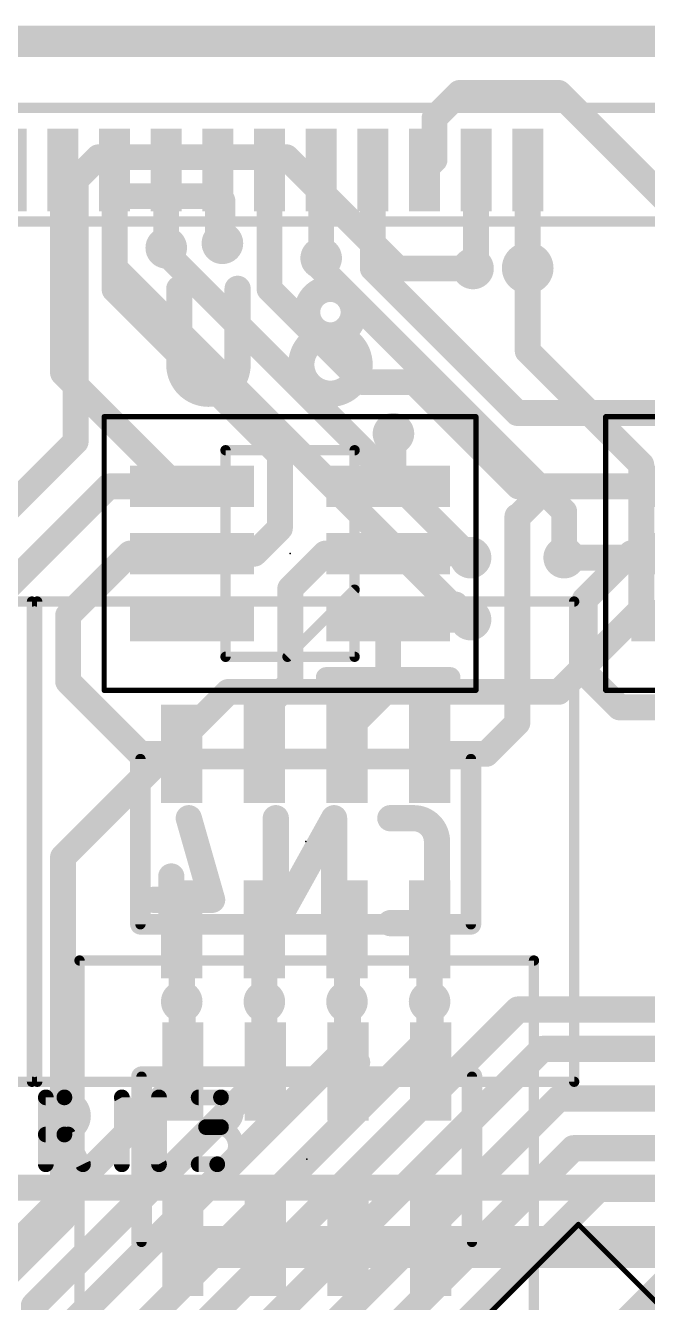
# Model space of a CAD drawing. Extents: x -4.1 to 63.7, y 1.1 to 51.7.
# Drawn here: x 13.74 to 19.76, y 21.59 to 33.95 of the extents above; entities that cross this region are included whole.
import ezdxf

# ---------------------------------------------------------------- set-up
doc = ezdxf.new("R2010")
doc.units = 0
for name, color, linetype in [('1', 12, 'CONTINUOUS'), ('15', 30, 'CONTINUOUS'), ('16', 132, 'CONTINUOUS'), ('18', 110, 'CONTINUOUS'), ('21', 253, 'CONTINUOUS'), ('22', 253, 'CONTINUOUS'), ('23', 53, 'CONTINUOUS'), ('24', 53, 'CONTINUOUS'), ('25', 253, 'CONTINUOUS'), ('26', 253, 'CONTINUOUS'), ('39', 12, 'CONTINUOUS'), ('51', 253, 'CONTINUOUS'), ('52', 253, 'CONTINUOUS')]:
    doc.layers.add(name, color=color, linetype=linetype)

# ---------------------------------------------------------------- blocks, each defined once
blk = doc.blocks.new('RECT')
blk.add_solid([(-0.5, -0.5), (0.5, -0.5), (-0.5, 0.5), (0.5, 0.5)])
blk = doc.blocks.new('ROUNDV')
at = {"const_width": 0.5}
blk.add_lwpolyline([(0, -0.25, 1), (0, 0.25, 1), (0, -0.25)], format="xyb", dxfattribs=at)

msp = doc.modelspace()

# ---------------------------------------------------------------- linework, layer by layer
at = {"layer": '1'}
for points, const_width in [([(17.698, 33.0584), (17.9396, 33.3)], 0.25), ([(17.9396, 33.3), (18.9, 33.3)], 0.25), ([(18.9, 33.3), (20.5, 31.7)], 0.25), ([(17.698, 32.652), (17.698, 33.0584)], 0.25), ([(17.6, 32.554), (17.698, 32.652)], 0.25), ([(14.1, 32.554), (14.1, 30.59)], 0.25), ([(14.6, 32.554), (14.6, 31.3954)], 0.25), ([(15.1, 31.8), (15.1, 32.554)], 0.25), ([(15.6, 31.8877), (15.6, 32.554)], 0.25), ([(16.1, 32.554), (16.1, 31.4)], 0.25), ([(16.6, 32.554), (16.6, 31.7)], 0.25), ([(17.1, 32.554), (17.1, 31.6)], 0.25), ([(18.1, 32.554), (18.1, 31.6294)], 0.25), ([(18.6, 31.6), (18.6, 32.554)], 0.25), ([(15.6439, 31.8439), (15.6, 31.8877)], 0.25), ([(17.1, 31.6), (18.5, 30.2)], 0.25), ([(18.1, 31.6294), (18.0706, 31.6)], 0.25), ([(14.6, 31.3954), (16.201, 29.7944)], 0.25), ([(16.1, 31.4), (17, 30.5)], 0.25), ([(14.1, 30.59), (15.2, 29.49)], 0.25), ([(17, 30.5), (17.5, 30.5)], 0.25), ([(18.51, 29.49), (17.5, 30.5)], 0.25), ([(18.5, 30.2), (20.9, 30.2)], 0.25), ([(17.3, 30), (17.3, 29.541)], 0.25), ([(16.201, 29.7944), (16.201, 29.0856)], 0.25), ([(14.5426, 29.49), (13, 27.9474)], 0.25), ([(14.5426, 29.49), (15.2, 29.49)], 0.25), ([(15.2, 29.49), (15.349, 29.49)], 0.25), ([(17.3, 29.541), (17.249, 29.49)], 0.25), ([(18.8, 29.49), (18.51, 29.49)], 0.25), ([(18.8, 29.49), (18.51, 29.2)], 0.25), ([(20.205, 29.49), (18.8, 29.49)], 0.25), ([(18.5, 27.2), (18.5, 29.2)], 0.25), ([(18.51, 29.2), (18.5, 29.2)], 0.25), ([(16.201, 29.0856), (15.9534, 28.838)], 0.25), ([(14.749, 28.84), (14.15, 28.241)], 0.25), ([(15.349, 28.84), (14.749, 28.84)], 0.25), ([(15.349, 28.84), (15.351, 28.838)], 0.25), ([(15.9534, 28.838), (15.351, 28.838)], 0.25), ([(16.64, 28.84), (16.301, 28.501)], 0.25), ([(17.249, 28.84), (16.64, 28.84)], 0.25), ([(17.249, 28.84), (18.0068, 28.84)], 0.25), ([(18.0068, 28.84), (18.0468, 28.8)], 0.25), ([(19.5586, 28.8), (19.6006, 28.842)], 0.25), ([(20.203, 28.842), (19.6006, 28.842)], 0.25), ([(18.9532, 28.8), (19.5586, 28.8)], 0.25), ([(19.5586, 28.8), (19.153, 28.3944)], 0.25), ([(16.301, 28.501), (16.301, 27.5856)], 0.25), ([(19.153, 28.3944), (19.153, 27.6856)], 0.25), ([(14.15, 28.241), (14.15, 27.6)], 0.25), ([(17.249, 28.19), (17.259, 28.2)], 0.25), ([(17.249, 28.19), (17.249, 27.5304)], 0.25), ([(17.259, 28.2), (18.0468, 28.2)], 0.25), ([(14.85, 26.9), (14.15, 27.6)], 0.25), ([(16.301, 27.5856), (16.05, 27.3346)], 0.25), ([(19.153, 27.6856), (19.4886, 27.35)], 0.25), ([(17.249, 27.5304), (16.85, 27.1314)], 0.25), ([(16.05, 27.3346), (16.05, 26.9)], 0.25), ([(19.4886, 27.35), (20.85, 27.35)], 0.25), ([(16.85, 27.1314), (16.85, 26.9)], 0.25), ([(18.2, 26.9), (18.5, 27.2)], 0.25), ([(14.85, 26.9), (15.25, 26.9)], 0.25), ([(17.65, 26.9), (18.2, 26.9)], 0.25), ([(15.25, 24.5), (15.25, 25.2)], 0.254), ([(16.05, 25.2), (16.05, 24.5)], 0.254), ([(16.85, 25.2), (16.85, 24.5)], 0.254), ([(17.65, 25.2), (17.65, 24.5)], 0.254), ([(15.25, 23.759), (15.25, 24.5)], 0.254), ([(16.05, 24.5), (16.05, 23.7888)], 0.254), ([(16.85, 24.5), (16.85, 24.05)], 0.254), ([(17.65, 24.5), (17.65, 24.15)], 0.254), ([(18.505, 24.424), (15.081, 21)], 0.254), ([(21.324, 24.424), (18.505, 24.424)], 0.254), ([(14.6, 21.1), (17.65, 24.15)], 0.254), ([(16.85, 24.05), (14.2, 21.4)], 0.254), ([(18.743, 24.043), (15.557, 20.857)], 0.254), ([(21.9, 24.043), (18.743, 24.043)], 0.254), ([(13.3, 21.809), (15.25, 23.759)], 0.254), ([(13.819, 21.5578), (16.05, 23.7888)], 0.254), ([(15.938, 20.6), (18.9, 23.562)], 0.254), ([(18.9, 23.562), (22.2, 23.562)], 0.254), ([(16.319, 20.3578), (19.0422, 23.081)], 0.254), ([(19.0422, 23.081), (22.7, 23.081)], 0.254), ([(19.2881, 22.6881), (16.7, 20.1)], 0.254), ([(27.6381, 22.6881), (19.2881, 22.6881)], 0.254), ([(17.6852, 19.5424), (20.4428, 22.3)], 0.254), ([(13.819, 17.7517), (13.819, 21.5578)], 0.254)]:
    msp.add_lwpolyline(points, dxfattribs=dict(at, const_width=const_width))
for points, const_width in [([(17.9396, 33.3625, 1), (17.9396, 33.2375)], 0.125), ([(17.9838, 33.2558, 1), (17.8954, 33.3442)], 0.125), ([(18.9442, 33.3442, 1), (18.8558, 33.2558)], 0.125), ([(18.9, 33.2375, 1), (18.9, 33.3625)], 0.125), ([(17.7605, 33.0584, 1), (17.6355, 33.0584)], 0.125), ([(17.6538, 33.1026, 1), (17.7422, 33.0142)], 0.125), ([(17.7422, 32.6078, 1), (17.6538, 32.6962)], 0.125), ([(14.1625, 32.554, 1), (14.0375, 32.554)], 0.125), ([(14.6625, 32.554, 1), (14.5375, 32.554)], 0.125), ([(15.1625, 32.554, 1), (15.0375, 32.554)], 0.125), ([(15.6625, 32.554, 1), (15.5375, 32.554)], 0.125), ([(16.1625, 32.554, 1), (16.0375, 32.554)], 0.125), ([(16.6625, 32.554, 1), (16.5375, 32.554)], 0.125), ([(17.1625, 32.554, 1), (17.0375, 32.554)], 0.125), ([(17.5558, 32.5982, 1), (17.6442, 32.5098)], 0.125), ([(17.6355, 32.652, 1), (17.7605, 32.652)], 0.125), ([(18.1625, 32.554, 1), (18.0375, 32.554)], 0.125), ([(18.6625, 32.554, 1), (18.5375, 32.554)], 0.125), ([(15.6442, 31.9319, 1), (15.5558, 31.8435)], 0.125), ([(15.5375, 31.8877, 1), (15.6625, 31.8877)], 0.125), ([(15.5997, 31.7997, 1), (15.6881, 31.8881)], 0.125), ([(15.0375, 31.8, 1), (15.1625, 31.8)], 0.125), ([(16.5375, 31.7, 1), (16.6625, 31.7)], 0.125), ([(17.1442, 31.6442, 1), (17.0558, 31.5558)], 0.125), ([(17.0375, 31.6, 1), (17.1625, 31.6)], 0.125), ([(18.0264, 31.6442, 1), (18.1148, 31.5558)], 0.125), ([(18.0375, 31.6294, 1), (18.1625, 31.6294)], 0.125), ([(18.1442, 31.5852, 1), (18.0558, 31.6736)], 0.125), ([(18.5375, 31.6, 1), (18.6625, 31.6)], 0.125), ([(14.6442, 31.4396, 1), (14.5558, 31.3512)], 0.125), ([(14.5375, 31.3954, 1), (14.6625, 31.3954)], 0.125), ([(16.1442, 31.4442, 1), (16.0558, 31.3558)], 0.125), ([(16.0375, 31.4, 1), (16.1625, 31.4)], 0.125), ([(14.1442, 30.6342, 1), (14.0558, 30.5458)], 0.125), ([(14.0375, 30.59, 1), (14.1625, 30.59)], 0.125), ([(17, 30.5625, 1), (17, 30.4375)], 0.125), ([(16.9558, 30.4558, 1), (17.0442, 30.5442)], 0.125), ([(17.5442, 30.5442, 1), (17.4558, 30.4558)], 0.125), ([(17.5, 30.4375, 1), (17.5, 30.5625)], 0.125), ([(18.5, 30.2625, 1), (18.5, 30.1375)], 0.125), ([(18.4558, 30.1558, 1), (18.5442, 30.2442)], 0.125), ([(17.3625, 30, 1), (17.2375, 30)], 0.125), ([(16.2635, 29.7944, 1), (16.1385, 29.7944)], 0.125), ([(16.1568, 29.7502, 1), (16.2452, 29.8386)], 0.125), ([(14.5426, 29.5525, 1), (14.5426, 29.4275)], 0.125), ([(14.5868, 29.4458, 1), (14.4984, 29.5342)], 0.125), ([(15.2, 29.5525, 1), (15.2, 29.4275)], 0.125), ([(15.1558, 29.4458, 1), (15.2442, 29.5342)], 0.125), ([(15.2, 29.4275, 1), (15.2, 29.5525)], 0.125), ([(15.349, 29.4275, 1), (15.349, 29.5525)], 0.125), ([(17.2048, 29.5342, 1), (17.2932, 29.4458)], 0.125), ([(17.2375, 29.541, 1), (17.3625, 29.541)], 0.125), ([(17.3442, 29.4968, 1), (17.2558, 29.5852)], 0.125), ([(18.51, 29.5525, 1), (18.51, 29.4275)], 0.125), ([(18.4658, 29.4458, 1), (18.5542, 29.5342)], 0.125), ([(18.8, 29.5525, 1), (18.8, 29.4275)], 0.125), ([(18.8442, 29.4458, 1), (18.7558, 29.5342)], 0.125), ([(18.8, 29.4275, 1), (18.8, 29.5525)], 0.125), ([(18.5625, 29.2, 1), (18.4375, 29.2)], 0.125), ([(18.5, 29.2625, 1), (18.5, 29.1375)], 0.125), ([(18.4658, 29.2442, 1), (18.5542, 29.1558)], 0.125), ([(18.51, 29.1375, 1), (18.51, 29.2625)], 0.125), ([(16.2452, 29.0414, 1), (16.1568, 29.1298)], 0.125), ([(16.1385, 29.0856, 1), (16.2635, 29.0856)], 0.125), ([(14.749, 28.9025, 1), (14.749, 28.7775)], 0.125), ([(14.7932, 28.7958, 1), (14.7048, 28.8842)], 0.125), ([(15.3932, 28.8842, 1), (15.3048, 28.7958)], 0.125), ([(15.351, 28.9005, 1), (15.351, 28.7755)], 0.125), ([(15.3068, 28.7938, 1), (15.3952, 28.8822)], 0.125), ([(15.349, 28.7775, 1), (15.349, 28.9025)], 0.125), ([(15.9092, 28.8822, 1), (15.9976, 28.7938)], 0.125), ([(15.9534, 28.7755, 1), (15.9534, 28.9005)], 0.125), ([(16.64, 28.9025, 1), (16.64, 28.7775)], 0.125), ([(16.6842, 28.7958, 1), (16.5958, 28.8842)], 0.125), ([(17.249, 28.9025, 1), (17.249, 28.7775)], 0.125), ([(17.249, 28.7775, 1), (17.249, 28.9025)], 0.125), ([(18.051, 28.8842, 1), (17.9626, 28.7958)], 0.125), ([(18.0068, 28.7775, 1), (18.0068, 28.9025)], 0.125), ([(19.6006, 28.9045, 1), (19.6006, 28.7795)], 0.125), ([(19.6448, 28.7978, 1), (19.5564, 28.8862)], 0.125), ([(18.0026, 28.7558, 1), (18.091, 28.8442)], 0.125), ([(18.9532, 28.8625, 1), (18.9532, 28.7375)], 0.125), ([(19.5144, 28.8442, 1), (19.6028, 28.7558)], 0.125), ([(19.6028, 28.7558, 1), (19.5144, 28.8442)], 0.125), ([(19.5586, 28.7375, 1), (19.5586, 28.8625)], 0.125), ([(16.3635, 28.501, 1), (16.2385, 28.501)], 0.125), ([(16.2568, 28.5452, 1), (16.3452, 28.4568)], 0.125), ([(19.2155, 28.3944, 1), (19.0905, 28.3944)], 0.125), ([(19.1088, 28.4386, 1), (19.1972, 28.3502)], 0.125), ([(14.2125, 28.241, 1), (14.0875, 28.241)], 0.125), ([(14.1058, 28.2852, 1), (14.1942, 28.1968)], 0.125), ([(17.3115, 28.19, 1), (17.1865, 28.19)], 0.125), ([(17.259, 28.2625, 1), (17.259, 28.1375)], 0.125), ([(17.3032, 28.1558, 1), (17.2148, 28.2442)], 0.125), ([(18.0468, 28.1375, 1), (18.0468, 28.2625)], 0.125), ([(17.2048, 28.2342, 1), (17.2932, 28.1458)], 0.125), ([(14.1942, 27.6442, 1), (14.1058, 27.5558)], 0.125), ([(16.3452, 27.5414, 1), (16.2568, 27.6298)], 0.125), ([(19.1972, 27.7298, 1), (19.1088, 27.6414)], 0.125), ([(19.0905, 27.6856, 1), (19.2155, 27.6856)], 0.125), ([(14.0875, 27.6, 1), (14.2125, 27.6)], 0.125), ([(16.2385, 27.5856, 1), (16.3635, 27.5856)], 0.125), ([(17.1865, 27.5304, 1), (17.3115, 27.5304)], 0.125), ([(17.2932, 27.4862, 1), (17.2048, 27.5746)], 0.125), ([(16.1125, 27.3346, 1), (15.9875, 27.3346)], 0.125), ([(19.4886, 27.4125, 1), (19.4886, 27.2875)], 0.125), ([(19.4444, 27.3058, 1), (19.5328, 27.3942)], 0.125), ([(16.0058, 27.3788, 1), (16.0942, 27.2904)], 0.125), ([(16.9125, 27.1314, 1), (16.7875, 27.1314)], 0.125), ([(16.8058, 27.1756, 1), (16.8942, 27.0872)], 0.125), ([(18.4375, 27.2, 1), (18.5625, 27.2)], 0.125), ([(18.5442, 27.1558, 1), (18.4558, 27.2442)], 0.125), ([(14.85, 26.9625, 1), (14.85, 26.8375)], 0.125), ([(14.8058, 26.8558, 1), (14.8942, 26.9442)], 0.125), ([(15.25, 26.8375, 1), (15.25, 26.9625)], 0.125), ([(15.9875, 26.9, 1), (16.1125, 26.9)], 0.125), ([(16.7875, 26.9, 1), (16.9125, 26.9)], 0.125), ([(17.65, 26.9625, 1), (17.65, 26.8375)], 0.125), ([(18.1558, 26.9442, 1), (18.2442, 26.8558)], 0.125), ([(18.2, 26.8375, 1), (18.2, 26.9625)], 0.125), ([(15.3135, 25.2, 1), (15.1865, 25.2)], 0.127), ([(16.1135, 25.2, 1), (15.9865, 25.2)], 0.127), ([(16.9135, 25.2, 1), (16.7865, 25.2)], 0.127), ([(17.7135, 25.2, 1), (17.5865, 25.2)], 0.127), ([(15.3135, 24.5, 1), (15.1865, 24.5)], 0.127), ([(16.1135, 24.5, 1), (15.9865, 24.5)], 0.127), ([(16.9135, 24.5, 1), (16.7865, 24.5)], 0.127), ([(17.7135, 24.5, 1), (17.5865, 24.5)], 0.127), ([(15.1865, 24.5, 1), (15.3135, 24.5)], 0.127), ([(15.9865, 24.5, 1), (16.1135, 24.5)], 0.127), ([(16.7865, 24.5, 1), (16.9135, 24.5)], 0.127), ([(17.5865, 24.5, 1), (17.7135, 24.5)], 0.127), ([(18.505, 24.4875, 1), (18.505, 24.3605)], 0.127), ([(18.5499, 24.3791, 1), (18.4601, 24.4689)], 0.127), ([(17.6949, 24.1051, 1), (17.6051, 24.1949)], 0.127), ([(16.7865, 24.05, 1), (16.9135, 24.05)], 0.127), ([(16.8949, 24.0051, 1), (16.8051, 24.0949)], 0.127), ([(17.5865, 24.15, 1), (17.7135, 24.15)], 0.127), ([(18.743, 24.1065, 1), (18.743, 23.9795)], 0.127), ([(18.7879, 23.9981, 1), (18.6981, 24.0879)], 0.127), ([(15.2949, 23.7141, 1), (15.2051, 23.8039)], 0.127), ([(16.0949, 23.7439, 1), (16.0051, 23.8337)], 0.127), ([(15.1865, 23.759, 1), (15.3135, 23.759)], 0.127), ([(15.9865, 23.7888, 1), (16.1135, 23.7888)], 0.127), ([(18.9, 23.6255, 1), (18.9, 23.4985)], 0.127), ([(18.9449, 23.5171, 1), (18.8551, 23.6069)], 0.127), ([(19.0422, 23.1445, 1), (19.0422, 23.0175)], 0.127), ([(19.0871, 23.0361, 1), (18.9973, 23.1259)], 0.127), ([(19.2881, 22.7516, 1), (19.2881, 22.6246)], 0.127), ([(19.333, 22.6432, 1), (19.2432, 22.733)], 0.127), ([(13.8825, 21.5578, 1), (13.7555, 21.5578)], 0.127), ([(13.7741, 21.6027, 1), (13.8639, 21.5129)], 0.127)]:
    msp.add_lwpolyline(points, format="xyb", dxfattribs=dict(at, const_width=const_width))
at = {"layer": '15', "const_width": 0.3048}
msp.add_lwpolyline([(4.3678, 33.8), (30.1, 33.8)], dxfattribs=at)
at = {"layer": '16'}
for points, const_width in [([(14.223, 32.4562), (14.4438, 32.677)], 0.25), ([(14.4438, 32.677), (16.2639, 32.677)], 0.25), ([(16.2639, 32.677), (17.3409, 31.6)], 0.25), ([(14.223, 29.923), (14.223, 32.4562)], 0.25), ([(14.6, 31.6059), (14.6, 32.3)], 0.25), ([(14.6, 32.3), (15.6, 32.3)], 0.25), ([(15.6, 32.3), (15.6439, 32.2561)], 0.25), ([(15.6439, 32.2561), (15.6439, 31.8439)], 0.25), ([(15.1, 31.7468), (15.1, 31.8)], 0.25), ([(18.0468, 28.8), (15.1, 31.7468)], 0.25), ([(16.6, 31.7), (16.6, 31.6)], 0.25), ([(17.8591, 28.3468), (14.6, 31.6059)], 0.25), ([(18.9532, 29.2468), (16.6, 31.6)], 0.25), ([(17.3409, 31.6), (18.0706, 31.6)], 0.25), ([(18.6, 30.8), (18.6, 31.6)], 0.25), ([(19.7, 29.7), (18.6, 30.8)], 0.25), ([(13.4, 29.1), (14.223, 29.923)], 0.25), ([(19.7, 28.3), (19.7, 29.7)], 0.25), ([(18.9532, 28.8), (18.9532, 29.2468)], 0.25), ([(17.9, 28.3468), (17.8591, 28.3468)], 0.25), ([(18.0468, 28.2), (17.9, 28.3468)], 0.25), ([(18.9, 27.5), (19.7, 28.3)], 0.25), ([(14.1, 25.9), (15.7, 27.5)], 0.25), ([(15.7, 27.5), (18.9, 27.5)], 0.25), ([(14.1, 22.4), (14.1, 25.9)], 0.25), ([(15.2605, 24.4895), (15.25, 24.5)], 0.25), ([(15.2605, 23.824), (15.2605, 24.4895)], 0.25), ([(16.05, 23.8345), (16.05, 24.5)], 0.25), ([(16.8605, 24.4895), (16.85, 24.5)], 0.25), ([(16.8605, 23.824), (16.8605, 24.4895)], 0.25), ([(17.6605, 24.4895), (17.65, 24.5)], 0.25), ([(17.6605, 23.824), (17.6605, 24.4895)], 0.25), ([(16.8605, 23.824), (16.95, 23.9135)], 0.25), ([(17.7, 23.8635), (17.6605, 23.824)], 0.25), ([(16.0605, 23.824), (16.05, 23.8345)], 0.25), ([(8, 22.7), (30.6, 22.7)], 0.254), ([(13.05, 21.35), (14.1, 22.4)], 0.25), ([(16.0605, 22.124), (15.2605, 22.124)], 0.4064), ([(16.8605, 22.124), (16.0605, 22.124)], 0.4064), ([(17.6605, 22.124), (16.8605, 22.124)], 0.4064), ([(21.6307, 22.124), (17.6605, 22.124)], 0.4064)]:
    msp.add_lwpolyline(points, dxfattribs=dict(at, const_width=const_width))
for points, const_width in [([(14.4438, 32.7395, 1), (14.4438, 32.6145)], 0.125), ([(14.488, 32.6328, 1), (14.3996, 32.7212)], 0.125), ([(16.3081, 32.7212, 1), (16.2197, 32.6328)], 0.125), ([(16.2639, 32.6145, 1), (16.2639, 32.7395)], 0.125), ([(14.2855, 32.4562, 1), (14.1605, 32.4562)], 0.125), ([(14.1788, 32.5004, 1), (14.2672, 32.412)], 0.125), ([(14.6625, 32.3, 1), (14.5375, 32.3)], 0.125), ([(14.6, 32.3625, 1), (14.6, 32.2375)], 0.125), ([(15.6442, 32.3442, 1), (15.5558, 32.2558)], 0.125), ([(15.6, 32.2375, 1), (15.6, 32.3625)], 0.125), ([(15.7064, 32.2561, 1), (15.5814, 32.2561)], 0.125), ([(15.5997, 32.2119, 1), (15.6881, 32.3003)], 0.125), ([(15.1625, 31.8, 1), (15.0375, 31.8)], 0.125), ([(15.5814, 31.8439, 1), (15.7064, 31.8439)], 0.125), ([(15.1442, 31.791, 1), (15.0558, 31.7026)], 0.125), ([(15.0375, 31.7468, 1), (15.1625, 31.7468)], 0.125), ([(16.6625, 31.7, 1), (16.5375, 31.7)], 0.125), ([(14.6442, 31.6501, 1), (14.5558, 31.5617)], 0.125), ([(14.5375, 31.6059, 1), (14.6625, 31.6059)], 0.125), ([(16.6442, 31.6442, 1), (16.5558, 31.5558)], 0.125), ([(16.5375, 31.6, 1), (16.6625, 31.6)], 0.125), ([(17.3409, 31.6625, 1), (17.3409, 31.5375)], 0.125), ([(17.2967, 31.5558, 1), (17.3851, 31.6442)], 0.125), ([(18.0706, 31.5375, 1), (18.0706, 31.6625)], 0.125), ([(18.6625, 31.6, 1), (18.5375, 31.6)], 0.125), ([(18.6442, 30.8442, 1), (18.5558, 30.7558)], 0.125), ([(18.5375, 30.8, 1), (18.6625, 30.8)], 0.125), ([(14.2672, 29.8788, 1), (14.1788, 29.9672)], 0.125), ([(14.1605, 29.923, 1), (14.2855, 29.923)], 0.125), ([(19.7625, 29.7, 1), (19.6375, 29.7)], 0.125), ([(19.6558, 29.6558, 1), (19.7442, 29.7442)], 0.125), ([(19.0157, 29.2468, 1), (18.8907, 29.2468)], 0.125), ([(18.909, 29.2026, 1), (18.9974, 29.291)], 0.125), ([(18.0026, 28.7558, 1), (18.091, 28.8442)], 0.125), ([(18.8907, 28.8, 1), (19.0157, 28.8)], 0.125), ([(17.8591, 28.4093, 1), (17.8591, 28.2843)], 0.125), ([(17.8149, 28.3026, 1), (17.9033, 28.391)], 0.125), ([(17.9442, 28.391, 1), (17.8558, 28.3026)], 0.125), ([(17.9, 28.2843, 1), (17.9, 28.4093)], 0.125), ([(19.6375, 28.3, 1), (19.7625, 28.3)], 0.125), ([(19.7442, 28.2558, 1), (19.6558, 28.3442)], 0.125), ([(18.0026, 28.1558, 1), (18.091, 28.2442)], 0.125), ([(15.7, 27.5625, 1), (15.7, 27.4375)], 0.125), ([(15.7442, 27.4558, 1), (15.6558, 27.5442)], 0.125), ([(18.8558, 27.5442, 1), (18.9442, 27.4558)], 0.125), ([(18.9, 27.4375, 1), (18.9, 27.5625)], 0.125), ([(14.1625, 25.9, 1), (14.0375, 25.9)], 0.125), ([(14.0558, 25.9442, 1), (14.1442, 25.8558)], 0.125), ([(15.2942, 24.5442, 1), (15.2058, 24.4558)], 0.125), ([(15.323, 24.4895, 1), (15.198, 24.4895)], 0.125), ([(16.1125, 24.5, 1), (15.9875, 24.5)], 0.125), ([(16.8942, 24.5442, 1), (16.8058, 24.4558)], 0.125), ([(16.923, 24.4895, 1), (16.798, 24.4895)], 0.125), ([(17.6942, 24.5442, 1), (17.6058, 24.4558)], 0.125), ([(17.723, 24.4895, 1), (17.598, 24.4895)], 0.125), ([(15.2163, 24.4453, 1), (15.3047, 24.5337)], 0.125), ([(16.8163, 24.4453, 1), (16.9047, 24.5337)], 0.125), ([(17.6163, 24.4453, 1), (17.7047, 24.5337)], 0.125), ([(16.9942, 23.8693, 1), (16.9058, 23.9577)], 0.125), ([(17.7442, 23.8193, 1), (17.6558, 23.9077)], 0.125), ([(15.198, 23.824, 1), (15.323, 23.824)], 0.125), ([(16.0942, 23.8787, 1), (16.0058, 23.7903)], 0.125), ([(15.9875, 23.8345, 1), (16.1125, 23.8345)], 0.125), ([(16.0163, 23.7798, 1), (16.1047, 23.8682)], 0.125), ([(16.8163, 23.8682, 1), (16.9047, 23.7798)], 0.125), ([(16.798, 23.824, 1), (16.923, 23.824)], 0.125), ([(17.6163, 23.8682, 1), (17.7047, 23.7798)], 0.125), ([(17.598, 23.824, 1), (17.723, 23.824)], 0.125), ([(14.1442, 22.3558, 1), (14.0558, 22.4442)], 0.125), ([(14.0375, 22.4, 1), (14.1625, 22.4)], 0.125), ([(15.2605, 22.2256, 1), (15.2605, 22.0224)], 0.2032), ([(16.0605, 22.2256, 1), (16.0605, 22.0224)], 0.2032), ([(16.0605, 22.0224, 1), (16.0605, 22.2256)], 0.2032), ([(16.8605, 22.2256, 1), (16.8605, 22.0224)], 0.2032), ([(16.8605, 22.0224, 1), (16.8605, 22.2256)], 0.2032), ([(17.6605, 22.2256, 1), (17.6605, 22.0224)], 0.2032), ([(17.6605, 22.0224, 1), (17.6605, 22.2256)], 0.2032)]:
    msp.add_lwpolyline(points, format="xyb", dxfattribs=dict(at, const_width=const_width))
at = {"layer": '21'}
for points, const_width in [([(18.6, 31.479, 1), (18.6, 31.729, 1), (18.6, 31.479)], 0.25), ([(16.649, 27.69, 1), (16.649, 27.59)], 0.1), ([(17.849, 27.59, 1), (17.849, 27.69)], 0.1), ([(14.875, 26.85, 1), (14.825, 26.85)], 0.05), ([(18.075, 26.85, 1), (18.025, 26.85)], 0.05), ([(14.825, 25.25, 1), (14.875, 25.25)], 0.05), ([(18.025, 25.25, 1), (18.075, 25.25)], 0.05)]:
    msp.add_lwpolyline(points, format="xyb", dxfattribs=dict(at, const_width=const_width))
for points, const_width in [([(17.849, 27.64), (16.649, 27.64)], 0.2), ([(14.85, 26.85), (14.85, 25.25)], 0.1), ([(18.05, 26.85), (18.05, 25.25)], 0.1)]:
    msp.add_lwpolyline(points, dxfattribs=dict(at, const_width=const_width))
at = {"layer": '22', "const_width": 0.1}
for points in [[(14.8605, 22.174), (14.8605, 23.774)], [(18.0605, 22.174), (18.0605, 23.774)]]:
    msp.add_lwpolyline(points, dxfattribs=at)
at = {"layer": '22', "const_width": 0.05}
for points in [[(14.8855, 23.774, 1), (14.8355, 23.774)], [(18.0855, 23.774, 1), (18.0355, 23.774)], [(14.8355, 22.174, 1), (14.8855, 22.174)], [(18.0355, 22.174, 1), (18.0855, 22.174)]]:
    msp.add_lwpolyline(points, format="xyb", dxfattribs=at)
at = {"layer": '23'}
for p in [(16.299, 28.84), (16.45, 26.05)]:
    msp.add_point(p, dxfattribs=at)
at = {"layer": '24'}
msp.add_point((16.4605, 22.974), dxfattribs=at)
at = {"layer": '25'}
for points, const_width in [([(15.2265, 31.403), (15.2265, 30.6692)], 0.254), ([(15.7909, 30.6692), (15.7909, 31.403)], 0.254), ([(13.9339, 22.9262), (13.9339, 23.5738)], 0.1524), ([(13.9339, 23.5738), (14.1138, 23.5738)], 0.1524), ([(14.67, 22.9262), (14.67, 23.5738)], 0.1524), ([(14.67, 23.5738), (15.0298, 22.9262)], 0.1524), ([(15.0298, 22.9262), (15.0298, 23.5738)], 0.1524), ([(15.414, 23.5738), (15.6299, 23.5738)], 0.1524), ([(14.1138, 23.214), (13.9339, 23.214)], 0.1524), ([(14.2936, 22.9262), (14.1497, 23.214)], 0.1524), ([(15.6299, 23.286), (15.486, 23.286)], 0.1524), ([(15.414, 22.9262), (15.5939, 22.9262)], 0.1524)]:
    msp.add_lwpolyline(points, dxfattribs=dict(at, const_width=const_width))
for points, const_width in [([(15.29, 31.403, 1), (15.163, 31.403)], 0.127), ([(15.8544, 31.403, 1), (15.7274, 31.403)], 0.127), ([(16.9156, 31.1772, 1), (16.464, 31.1772)], 0.254), ([(16.464, 31.1772, 1), (16.9156, 31.1772)], 0.254), ([(16.5275, 31.1772, 1), (16.4005, 31.1772)], 0.127), ([(16.9791, 31.1772, 1), (16.8521, 31.1772)], 0.127), ([(16.4005, 31.1772, 1), (16.5275, 31.1772)], 0.127), ([(16.8521, 31.1772, 1), (16.9791, 31.1772)], 0.127), ([(16.972, 30.6692, 1), (16.4076, 30.6692)], 0.254), ([(15.2265, 30.6692, 1), (15.7909, 30.6692)], 0.254), ([(15.29, 30.6692, 1), (15.163, 30.6692)], 0.127), ([(15.8544, 30.6692, 1), (15.7274, 30.6692)], 0.127), ([(16.4076, 30.6692, 1), (16.972, 30.6692)], 0.254), ([(16.4711, 30.6692, 1), (16.3441, 30.6692)], 0.127), ([(17.0355, 30.6692, 1), (16.9085, 30.6692)], 0.127), ([(15.163, 30.6692, 1), (15.29, 30.6692)], 0.127), ([(15.7274, 30.6692, 1), (15.8544, 30.6692)], 0.127), ([(16.3441, 30.6692, 1), (16.4711, 30.6692)], 0.127), ([(16.9085, 30.6692, 1), (17.0355, 30.6692)], 0.127), ([(13.972, 23.5738, 1), (13.8958, 23.5738)], 0.0762), ([(13.9339, 23.6119, 1), (13.9339, 23.5357)], 0.0762), ([(14.1138, 23.214, 1), (14.1138, 23.5738)], 0.1524), ([(14.1138, 23.6119, 1), (14.1138, 23.5357)], 0.0762), ([(14.1138, 23.5357, 1), (14.1138, 23.6119)], 0.0762), ([(14.7081, 23.5738, 1), (14.6319, 23.5738)], 0.0762), ([(14.7033, 23.5923, 1), (14.6367, 23.5553)], 0.0762), ([(15.0679, 23.5738, 1), (14.9917, 23.5738)], 0.0762), ([(15.414, 23.6119, 1), (15.414, 23.5357)], 0.0762), ([(15.6299, 23.286, 1), (15.6299, 23.5738)], 0.1524), ([(15.6299, 23.6119, 1), (15.6299, 23.5357)], 0.0762), ([(15.6299, 23.5357, 1), (15.6299, 23.6119)], 0.0762), ([(13.9339, 23.2521, 1), (13.9339, 23.1759)], 0.0762), ([(14.1138, 23.2521, 1), (14.1138, 23.1759)], 0.0762), ([(14.1838, 23.2311, 1), (14.1157, 23.197)], 0.0762), ([(14.1138, 23.1759, 1), (14.1138, 23.2521)], 0.0762), ([(15.486, 23.3241, 1), (15.486, 23.2479)], 0.0762), ([(15.5939, 22.9262, 1), (15.5939, 23.286)], 0.1524), ([(15.5939, 23.3241, 1), (15.5939, 23.2479)], 0.0762), ([(15.6299, 23.3241, 1), (15.6299, 23.2479)], 0.0762), ([(15.6299, 23.2479, 1), (15.6299, 23.3241)], 0.0762), ([(15.414, 22.9643, 1), (15.414, 22.8881)], 0.0762), ([(15.5939, 22.9643, 1), (15.5939, 22.8881)], 0.0762), ([(15.5939, 22.8881, 1), (15.5939, 22.9643)], 0.0762), ([(13.8958, 22.9262, 1), (13.972, 22.9262)], 0.0762), ([(14.2596, 22.9092, 1), (14.3277, 22.9432)], 0.0762), ([(14.6319, 22.9262, 1), (14.7081, 22.9262)], 0.0762), ([(14.9917, 22.9262, 1), (15.0679, 22.9262)], 0.0762), ([(14.9965, 22.9077, 1), (15.0631, 22.9447)], 0.0762)]:
    msp.add_lwpolyline(points, format="xyb", dxfattribs=dict(at, const_width=const_width))
at = {"layer": '26', "const_width": 0.254}
for points in [[(15.3182, 26.277), (15.544, 25.4868)], [(16.7251, 26.277), (16.1606, 25.261)], [(16.1606, 25.261), (16.1606, 26.277)], [(16.7251, 25.261), (16.7251, 26.277)], [(17.4957, 26.277), (17.2699, 26.277)], [(17.7215, 25.4868), (17.7215, 26.0512)], [(15.1489, 25.7126), (15.1489, 25.261)], [(15.544, 25.4868), (14.9795, 25.4868)], [(17.2699, 25.261), (17.4957, 25.261)]]:
    msp.add_lwpolyline(points, dxfattribs=at)
at = {"layer": '26'}
for points, const_width in [([(15.3792, 26.2944, 1), (15.2571, 26.2596)], 0.127), ([(16.2241, 26.277, 1), (16.0971, 26.277)], 0.127), ([(16.7886, 26.277, 1), (16.6616, 26.277)], 0.127), ([(16.7806, 26.2462, 1), (16.6696, 26.3078)], 0.127), ([(17.2699, 26.3405, 1), (17.2699, 26.2135)], 0.127), ([(17.7215, 26.0512, 0.4142), (17.4957, 26.277)], 0.254), ([(17.4957, 26.3405, 1), (17.4957, 26.2135)], 0.127), ([(17.4957, 26.2135, 1), (17.4957, 26.3405)], 0.127), ([(17.785, 26.0512, 1), (17.658, 26.0512)], 0.127), ([(17.658, 26.0512, 1), (17.785, 26.0512)], 0.127), ([(15.2124, 25.7126, 1), (15.0854, 25.7126)], 0.127), ([(14.9795, 25.5503, 1), (14.9795, 25.4233)], 0.127), ([(15.544, 25.4233, 1), (15.544, 25.5503)], 0.127), ([(17.4957, 25.261, 0.4142), (17.7215, 25.4868)], 0.254), ([(17.785, 25.4868, 1), (17.658, 25.4868)], 0.127), ([(15.4829, 25.4693, 1), (15.605, 25.5042)], 0.127), ([(17.658, 25.4868, 1), (17.785, 25.4868)], 0.127), ([(16.1051, 25.2918, 1), (16.2161, 25.2302)], 0.127), ([(17.2699, 25.3245, 1), (17.2699, 25.1975)], 0.127), ([(17.4957, 25.3245, 1), (17.4957, 25.1975)], 0.127), ([(17.4957, 25.1975, 1), (17.4957, 25.3245)], 0.127), ([(15.0854, 25.261, 1), (15.2124, 25.261)], 0.127), ([(16.0971, 25.261, 1), (16.2241, 25.261)], 0.127), ([(16.6616, 25.261, 1), (16.7886, 25.261)], 0.127)]:
    msp.add_lwpolyline(points, format="xyb", dxfattribs=dict(at, const_width=const_width))
at = {"layer": '39', "const_width": 0.1}
msp.add_lwpolyline([(22.35, 32.054), (3.35, 32.054)], dxfattribs=at)
at = {"layer": '51'}
for points, const_width in [([(21.151, 33.154), (4.55, 33.154)], 0.1), ([(14.499, 27.515), (14.499, 30.165)], 0.05), ([(14.499, 30.165), (18.099, 30.165)], 0.05), ([(18.099, 30.165), (18.099, 27.515)], 0.05), ([(19.355, 27.515), (19.355, 30.165)], 0.05), ([(19.355, 30.165), (22.955, 30.165)], 0.05), ([(15.674, 27.84), (15.674, 29.84)], 0.1), ([(15.674, 29.84), (16.924, 29.84)], 0.1), ([(16.924, 29.84), (16.924, 27.84)], 0.1), ([(16.924, 28.49), (16.274, 27.84)], 0.1), ([(8.6, 28.375), (13.8, 28.375)], 0.1), ([(13.8, 28.375), (13.8, 23.725)], 0.1), ([(13.85, 23.725), (13.85, 28.375)], 0.1), ([(13.85, 28.375), (19.05, 28.375)], 0.1), ([(19.05, 28.375), (19.05, 23.725)], 0.1), ([(16.924, 27.84), (15.674, 27.84)], 0.1), ([(18.099, 27.515), (14.499, 27.515)], 0.05), ([(22.955, 27.515), (19.355, 27.515)], 0.05), ([(14.85, 25.25), (14.85, 26.85)], 0.2), ([(14.85, 26.85), (18.05, 26.85)], 0.2), ([(18.05, 26.85), (18.05, 25.25)], 0.2), ([(18.05, 25.25), (14.85, 25.25)], 0.2), ([(13.8, 23.725), (8.6, 23.725)], 0.1), ([(19.05, 23.725), (13.85, 23.725)], 0.1), ([(9.5803, 12.8333), (19.0909, 22.3439)], 0.05), ([(19.0909, 22.3439), (28.6015, 12.8333)], 0.05)]:
    msp.add_lwpolyline(points, dxfattribs=dict(at, const_width=const_width))
for points, const_width in [([(14.5115, 30.165, 1), (14.4865, 30.165)], 0.025), ([(14.499, 30.1775, 1), (14.499, 30.1525)], 0.025), ([(18.1115, 30.165, 1), (18.0865, 30.165)], 0.025), ([(18.099, 30.1525, 1), (18.099, 30.1775)], 0.025), ([(19.3675, 30.165, 1), (19.3425, 30.165)], 0.025), ([(19.355, 30.1775, 1), (19.355, 30.1525)], 0.025), ([(15.699, 29.84, 1), (15.649, 29.84)], 0.05), ([(15.674, 29.865, 1), (15.674, 29.815)], 0.05), ([(16.949, 29.84, 1), (16.899, 29.84)], 0.05), ([(16.924, 29.815, 1), (16.924, 29.865)], 0.05), ([(16.9417, 28.4723, 1), (16.9063, 28.5077)], 0.05), ([(13.825, 28.375, 1), (13.775, 28.375)], 0.05), ([(13.8, 28.35, 1), (13.8, 28.4)], 0.05), ([(13.875, 28.375, 1), (13.825, 28.375)], 0.05), ([(13.85, 28.4, 1), (13.85, 28.35)], 0.05), ([(19.075, 28.375, 1), (19.025, 28.375)], 0.05), ([(19.05, 28.35, 1), (19.05, 28.4)], 0.05), ([(15.674, 27.865, 1), (15.674, 27.815)], 0.05), ([(15.649, 27.84, 1), (15.699, 27.84)], 0.05), ([(16.2563, 27.8577, 1), (16.2917, 27.8223)], 0.05), ([(16.899, 27.84, 1), (16.949, 27.84)], 0.05), ([(16.924, 27.815, 1), (16.924, 27.865)], 0.05), ([(14.499, 27.5275, 1), (14.499, 27.5025)], 0.025), ([(14.4865, 27.515, 1), (14.5115, 27.515)], 0.025), ([(18.0865, 27.515, 1), (18.1115, 27.515)], 0.025), ([(18.099, 27.5025, 1), (18.099, 27.5275)], 0.025), ([(19.355, 27.5275, 1), (19.355, 27.5025)], 0.025), ([(19.3425, 27.515, 1), (19.3675, 27.515)], 0.025), ([(14.9, 26.85, 1), (14.8, 26.85)], 0.1), ([(14.85, 26.9, 1), (14.85, 26.8)], 0.1), ([(18.1, 26.85, 1), (18, 26.85)], 0.1), ([(18.05, 26.8, 1), (18.05, 26.9)], 0.1), ([(14.85, 25.3, 1), (14.85, 25.2)], 0.1), ([(18.05, 25.2, 1), (18.05, 25.3)], 0.1), ([(14.8, 25.25, 1), (14.9, 25.25)], 0.1), ([(18, 25.25, 1), (18.1, 25.25)], 0.1), ([(13.775, 23.725, 1), (13.825, 23.725)], 0.05), ([(13.8, 23.7, 1), (13.8, 23.75)], 0.05), ([(13.85, 23.75, 1), (13.85, 23.7)], 0.05), ([(13.825, 23.725, 1), (13.875, 23.725)], 0.05), ([(19.025, 23.725, 1), (19.075, 23.725)], 0.05), ([(19.05, 23.7, 1), (19.05, 23.75)], 0.05), ([(19.0998, 22.3528, 1), (19.0821, 22.3351)], 0.025), ([(19.0998, 22.3351, 1), (19.0821, 22.3528)], 0.025)]:
    msp.add_lwpolyline(points, format="xyb", dxfattribs=dict(at, const_width=const_width))
at = {"layer": '52'}
for points, const_width in [([(18.6605, 24.899), (14.2605, 24.899)], 0.1), ([(14.2605, 24.899), (14.2605, 21.049)], 0.1), ([(18.6605, 21.049), (18.6605, 24.899)], 0.1), ([(18.0605, 23.774), (14.8605, 23.774)], 0.2), ([(14.8605, 23.774), (14.8605, 22.174)], 0.2), ([(18.0605, 22.174), (18.0605, 23.774)], 0.2), ([(14.8605, 22.174), (18.0605, 22.174)], 0.2)]:
    msp.add_lwpolyline(points, dxfattribs=dict(at, const_width=const_width))
for points, const_width in [([(14.2605, 24.924, 1), (14.2605, 24.874)], 0.05), ([(14.2855, 24.899, 1), (14.2355, 24.899)], 0.05), ([(18.6855, 24.899, 1), (18.6355, 24.899)], 0.05), ([(18.6605, 24.874, 1), (18.6605, 24.924)], 0.05), ([(14.8605, 23.824, 1), (14.8605, 23.724)], 0.1), ([(14.9105, 23.774, 1), (14.8105, 23.774)], 0.1), ([(18.1105, 23.774, 1), (18.0105, 23.774)], 0.1), ([(18.0605, 23.724, 1), (18.0605, 23.824)], 0.1), ([(14.8605, 22.224, 1), (14.8605, 22.124)], 0.1), ([(18.0605, 22.124, 1), (18.0605, 22.224)], 0.1), ([(14.8105, 22.174, 1), (14.9105, 22.174)], 0.1), ([(18.0105, 22.174, 1), (18.1105, 22.174)], 0.1)]:
    msp.add_lwpolyline(points, format="xyb", dxfattribs=dict(at, const_width=const_width))

# ---------------------------------------------------------------- block references
at = {"layer": '1', "xscale": 0.3, "yscale": 0.8}
for p in [(13.6, 32.554), (14.1, 32.554), (14.6, 32.554), (15.1, 32.554), (15.6, 32.554), (16.1, 32.554), (16.6, 32.554), (17.1, 32.554), (17.6, 32.554), (18.1, 32.554), (18.6, 32.554)]:
    msp.add_blockref('RECT', p, dxfattribs=at)
at = {"layer": '1', "yscale": 0.4}
for p, xscale, rotation in [((15.349, 29.49), 1.2, 180), ((17.249, 29.49), 1.2, 180), ((20.205, 29.49), 1.2, 180), ((15.349, 28.84), 1.2, 180), ((17.249, 28.84), 1.2, 180), ((20.205, 28.84), 1.2, 180), ((15.349, 28.19), 1.2, 180), ((17.249, 28.19), 1.2, 180), ((20.205, 28.19), 1.2, 180), ((15.25, 26.9), 0.95, 270), ((16.05, 26.9), 0.95, 270), ((16.85, 26.9), 0.95, 270), ((17.65, 26.9), 0.95, 270), ((15.25, 25.2), 0.95, 270), ((16.05, 25.2), 0.95, 270), ((16.85, 25.2), 0.95, 270), ((17.65, 25.2), 0.95, 270)]:
    msp.add_blockref('RECT', p, dxfattribs=dict(at, xscale=xscale, rotation=rotation))
at = {"layer": '16', "xscale": 0.95, "yscale": 0.4, "rotation": 90}
for p in [(15.2605, 23.824), (16.0605, 23.824), (16.8605, 23.824), (17.6605, 23.824), (15.2605, 22.124), (16.0605, 22.124), (16.8605, 22.124), (17.6605, 22.124)]:
    msp.add_blockref('RECT', p, dxfattribs=at)
at = {"layer": '18', "xscale": 0.4024, "yscale": 0.4024}
for p in [(15.6439, 31.8439), (15.6439, 31.8439), (15.1, 31.8), (15.1, 31.8), (16.6, 31.7), (16.6, 31.7), (18.0706, 31.6), (18.0706, 31.6), (18.6, 31.6), (18.6, 31.6), (17.3, 30), (17.3, 30), (18.0468, 28.8), (18.0468, 28.8), (18.9532, 28.8), (18.9532, 28.8), (18.0468, 28.2), (18.0468, 28.2), (15.25, 24.5), (15.25, 24.5), (16.05, 24.5), (16.05, 24.5), (16.85, 24.5), (16.85, 24.5), (17.65, 24.5), (17.65, 24.5)]:
    msp.add_blockref('ROUNDV', p, dxfattribs=at)

doc.saveas('drawing.dxf')
